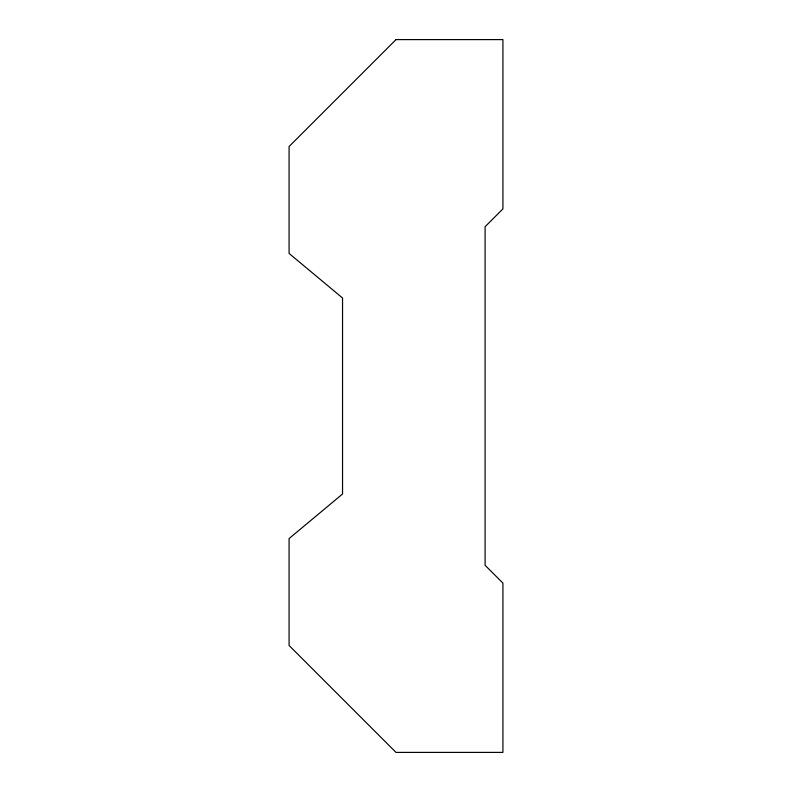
<?xml version="1.0" encoding="UTF-8"?>
<svg xmlns="http://www.w3.org/2000/svg" width="792" height="792" viewBox="0 0 792 792"><rect width="100%" height="100%" fill="white"/><g stroke="black" fill="none" stroke-linecap="round" stroke-linejoin="round"><path stroke-width="1.19" d="M396 39.6L289.08 146.52L289.08 253.44L342.54 297.99L342.54 494.01L289.08 538.56L289.08 645.48L396 752.4L502.92 752.4L502.92 583.11L485.1 565.29L485.1 226.71L502.92 208.89L502.92 39.6L396 39.6"/></g></svg>
